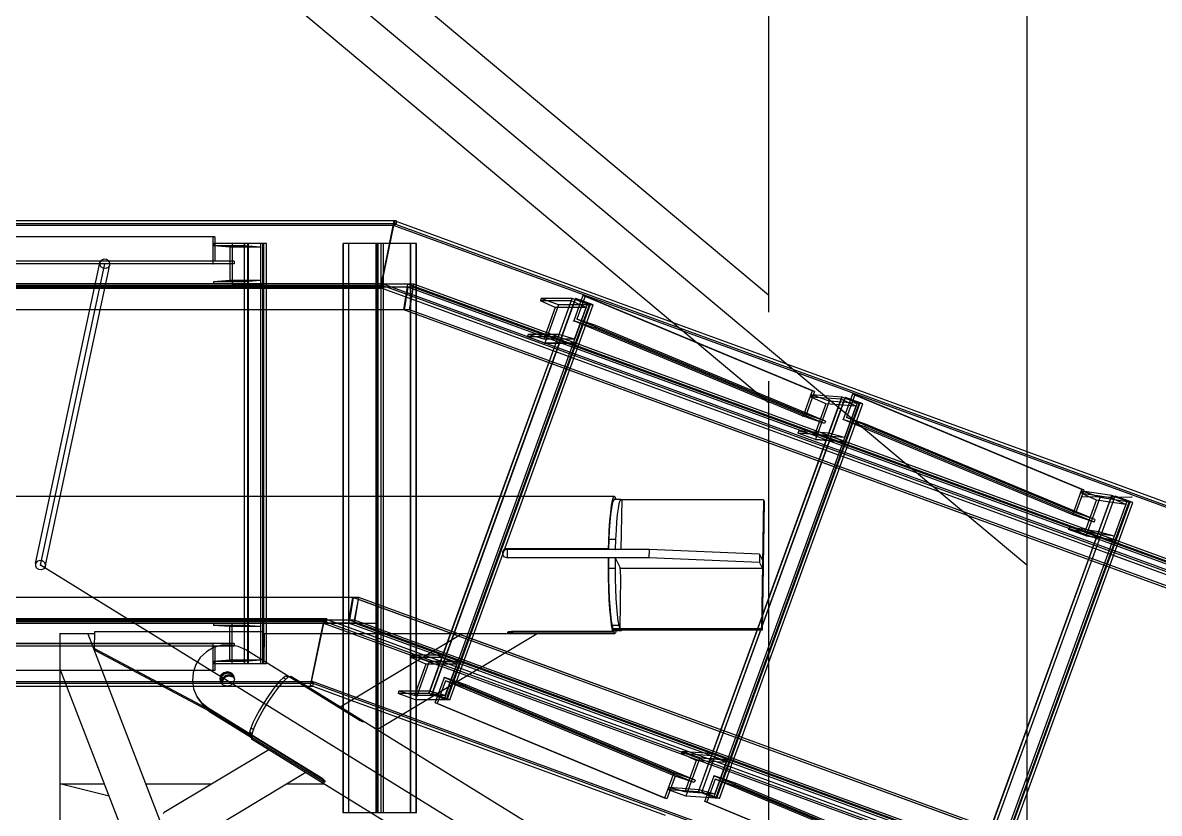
# Model space of a CAD drawing. Header units: millimetres. Extents: x 150209.93 to 150215.05, y 136675.65 to 136679.93.
# Drawn here: x 150211.237 to 150211.3041, y 136679.1103 to 136679.157 of the extents above; entities that cross this region are included whole.
import ezdxf

# ---------------------------------------------------------------- set-up
doc = ezdxf.new("R2010")
doc.units = ezdxf.units.MM
doc.header["$LTSCALE"] = 0.25
for name, pattern in [('CENTER', [50.8, 31.75, -6.35, 6.35, -6.35]), ('XKITLINE00', [0]), ('XKITLINE02', [4, 2, -2]), ('XKITLINE03', [6, 3, -1, 1, -1])]:
    doc.linetypes.add(name, pattern=pattern)

# ---------------------------------------------------------------- blocks, each defined once
blk = doc.blocks.new('çatıı')
at = {"color": 8, "linetype": 'CENTER'}
for p, q in [((11840, 17470.27), (10096.38, 18930.27)), ((12015, 18200.27), (11840, 17380.27)), ((11840, 17654.86), (11840, 16010.75)), ((11856.09, 17490.51), (11870.92, 17490.38)), ((11840, 17290.27), (11549.01, 17470.27))]:
    blk.add_line(p, q, dxfattribs=at)
at = {"color": 8, "linetype": 'XKITLINE00'}
for p, q in [((11763.8, 17549.97), (10139.31, 18910.22)), ((11763.8, 17518.19), (10108.48, 18904.26)), ((11763.8, 17654.86), (11763.8, 17544.98)), ((11763.8, 17524.52), (11763.8, 17238.51)), ((11718.3, 17490.57), (10454.11, 17490.57)), ((11717.38, 17487.86), (11717.12, 17485.83)), ((11717.67, 17489.35), (11717.38, 17487.86)), ((11717.66, 17488.37), (11717.41, 17487.02)), ((11717.93, 17489.25), (11717.66, 17488.37)), ((11717.98, 17490.27), (11717.67, 17489.35)), ((11718.21, 17489.65), (11717.93, 17489.25)), ((11718.3, 17490.57), (11717.98, 17490.27)), ((11720.21, 17489.65), (11718.21, 17489.65)), ((11718.5, 17490.38), (11718.3, 17490.57)), ((11718.5, 17490.38), (11718.49, 17489.65)), ((11718.74, 17489.91), (11718.49, 17489.91)), ((11718.74, 17489.91), (11718.74, 17489.65)), ((11718.74, 17489.91), (11718.83, 17489.65)), ((11719.66, 17488.37), (11719.4, 17487.02)), ((11719.93, 17489.25), (11719.66, 17488.37)), ((11720.21, 17489.65), (11719.93, 17489.25)), ((11720.49, 17489.55), (11720.21, 17489.65)), ((11720.49, 17489.55), (11720.25, 17474.88)), ((11762.31, 17489.5), (11720.49, 17489.5)), ((11762.31, 17489.5), (11761.7, 17451.49)), ((11762.54, 17489.06), (11761.92, 17451.05)), ((11762.31, 17489.5), (11762.54, 17489.06)), ((11717.12, 17485.83), (11716.89, 17483.32)), ((11717.18, 17485.24), (11716.98, 17483.08)), ((11717.41, 17487.02), (11717.18, 17485.24)), ((11719.17, 17485.24), (11718.97, 17483.08)), ((11719.4, 17487.02), (11719.17, 17485.24)), ((11716.89, 17483.32), (11716.7, 17480.42)), ((11716.98, 17483.08), (11716.81, 17480.59)), ((11718.97, 17483.08), (11718.8, 17480.59)), ((11716.7, 17480.42), (11716.57, 17477.22)), ((11716.68, 17477.83), (11716.59, 17474.89)), ((11716.81, 17480.59), (11716.68, 17477.83)), ((11718.67, 17477.83), (11716.68, 17477.83)), ((11718.67, 17477.83), (11718.58, 17474.89)), ((11718.8, 17480.59), (11718.67, 17477.83)), ((11685.32, 17474.16), (11685.26, 17473.8)), ((11685.46, 17474.47), (11685.32, 17474.16)), ((11685.42, 17473.95), (11685.37, 17473.59)), ((11685.57, 17474.27), (11685.42, 17473.95)), ((11685.68, 17474.75), (11685.46, 17474.47)), ((11685.79, 17474.54), (11685.57, 17474.27)), ((11685.96, 17474.95), (11685.68, 17474.75)), ((11686.07, 17474.75), (11685.79, 17474.54)), ((11686.29, 17475.08), (11685.96, 17474.95)), ((11686.4, 17474.88), (11686.07, 17474.75)), ((11686.64, 17475.13), (11686.29, 17475.08)), ((11686.29, 17475.08), (11686.4, 17474.88)), ((11686.75, 17474.92), (11686.4, 17474.88)), ((11686.64, 17475.13), (11686.75, 17474.92)), ((11716.52, 17475.13), (11686.64, 17475.13)), ((11686.72, 17474.88), (11686.68, 17472.47)), ((11718.58, 17474.88), (11686.72, 17474.88)), ((11716.59, 17474.92), (11686.75, 17474.92)), ((11688.38, 17474.92), (11688.38, 17474.88)), ((11716.57, 17477.22), (11716.52, 17475.13)), ((11716.52, 17475.13), (11716.59, 17474.98)), ((11716.59, 17474.89), (11716.59, 17474.88)), ((11718.58, 17474.89), (11716.59, 17474.89)), ((11718.58, 17474.89), (11718.59, 17474.88)), ((11728.55, 17474.88), (11718.59, 17474.88)), ((11728.55, 17474.88), (11728.51, 17472.42)), ((11761.13, 17473.47), (11728.55, 17474.88)), ((11685.26, 17473.8), (11685.31, 17473.47)), ((11685.31, 17473.47), (11685.44, 17473.15)), ((11685.37, 17473.59), (11685.41, 17473.27)), ((11685.41, 17473.27), (11685.49, 17473.08)), ((11685.44, 17473.15), (11685.65, 17472.87)), ((11685.93, 17472.65), (11685.65, 17472.87)), ((11686.25, 17472.52), (11685.93, 17472.65)), ((11686.6, 17472.47), (11686.25, 17472.52)), ((11716.47, 17472.47), (11686.6, 17472.47)), ((11716.47, 17472.47), (11716.46, 17470.27)), ((11716.47, 17472.47), (11716.55, 17472.32)), ((11716.55, 17472.42), (11716.5, 17472.42)), ((11716.55, 17472.43), (11716.54, 17469.32)), ((11718.54, 17472.43), (11716.55, 17472.43)), ((11718.54, 17472.43), (11718.53, 17469.32)), ((11718.54, 17472.43), (11719.94, 17469.7)), ((11728.51, 17472.42), (11718.55, 17472.42)), ((11761.09, 17471.01), (11728.51, 17472.42)), ((11761.13, 17473.47), (11761.09, 17471.01)), ((11761.09, 17471.01), (11761.99, 17469.26)), ((11761.13, 17473.47), (11762.03, 17471.72)), ((11762.03, 17471.72), (11761.99, 17469.26)), ((11716.46, 17470.27), (11716.49, 17466.75)), ((11718.53, 17469.32), (11716.54, 17469.32)), ((11716.54, 17469.32), (11716.58, 17466.24)), ((11718.53, 17469.32), (11718.57, 17466.24)), ((11719.94, 17469.7), (11720.12, 17466.8)), ((11761.99, 17469.26), (11719.96, 17469.26)), ((11716.49, 17466.75), (11716.57, 17463.33)), ((11716.58, 17466.24), (11716.66, 17463.27)), ((11718.57, 17466.24), (11718.65, 17463.27)), ((11720.12, 17466.8), (11719.87, 17451.43)), ((11716.57, 17463.33), (11716.7, 17460.12)), ((11716.66, 17463.27), (11716.78, 17460.47)), ((11718.65, 17463.27), (11718.77, 17460.47)), ((11716.7, 17460.12), (11716.89, 17457.23)), ((11716.78, 17460.47), (11716.94, 17457.93)), ((11716.89, 17457.23), (11717.12, 17454.72)), ((11716.94, 17457.93), (11717.14, 17455.7)), ((11718.77, 17460.47), (11718.93, 17457.93)), ((11718.93, 17457.93), (11719.13, 17455.7)), ((11717.12, 17454.72), (11717.38, 17452.69)), ((11717.14, 17455.7), (11717.36, 17453.84)), ((11717.36, 17453.84), (11717.61, 17452.41)), ((11719.13, 17455.7), (11719.36, 17453.84)), ((11719.36, 17453.84), (11719.61, 17452.41)), ((11564.93, 17450.55), (11564.85, 17445.63)), ((11614.72, 17450.55), (11564.93, 17450.55)), ((11614.72, 17450.55), (11614.59, 17442.17)), ((11614.72, 17450.55), (11614.99, 17450.02)), ((11686.88, 17450.46), (11686.77, 17450.38)), ((11687.07, 17450.54), (11686.88, 17450.46)), ((11687.33, 17450.59), (11687.07, 17450.54)), ((11687.64, 17450.63), (11687.33, 17450.59)), ((11687.98, 17450.64), (11687.64, 17450.63)), ((11687.88, 17450.64), (11687.87, 17450.17)), ((11717.86, 17450.64), (11687.98, 17450.64)), ((11688.23, 17450.64), (11688.22, 17450.17)), ((11717.38, 17452.69), (11717.67, 17451.2)), ((11719.61, 17452.41), (11717.61, 17452.41)), ((11717.61, 17452.41), (11717.88, 17451.43)), ((11717.67, 17451.2), (11717.86, 17450.64)), ((11717.87, 17451.46), (11717.86, 17450.64)), ((11761.92, 17451.05), (11717.87, 17451.05)), ((11719.87, 17451.43), (11717.88, 17451.43)), ((11718.11, 17451.05), (11718.1, 17451)), ((11720.1, 17451), (11718.1, 17451)), ((11718.4, 17450.91), (11718.1, 17451)), ((11718.11, 17450.99), (11718.1, 17450.17)), ((11720.39, 17450.91), (11718.4, 17450.91)), ((11718.83, 17450.91), (11718.62, 17450.28)), ((11719.61, 17452.41), (11719.87, 17451.43)), ((11761.7, 17451.49), (11719.87, 17451.49)), ((11720.1, 17451.05), (11720.1, 17451)), ((11720.39, 17450.91), (11720.1, 17451)), ((11720.49, 17451.05), (11720.39, 17450.91)), ((11761.7, 17451.49), (11761.92, 17451.05)), ((11554.71, 17450.24), (11554.71, 17310.57)), ((11564.92, 17449.97), (11554.71, 17449.97)), ((11562.95, 17449.97), (11584.11, 17395.13)), ((11614.99, 17450.02), (11614.86, 17442)), ((11718.3, 17449.97), (11614.99, 17449.97)), ((11673.4, 17449.97), (11637.43, 17428.38)), ((11695.55, 17449.97), (11648.34, 17421.64)), ((11686.77, 17450.38), (11686.76, 17450.28)), ((11686.83, 17450.25), (11686.76, 17450.28)), ((11687, 17450.23), (11686.83, 17450.25)), ((11687.24, 17450.2), (11687, 17450.23)), ((11687.54, 17450.18), (11687.24, 17450.2)), ((11687.87, 17450.17), (11687.54, 17450.18)), ((11688.22, 17450.17), (11687.87, 17450.17)), ((11718.1, 17450.17), (11688.22, 17450.17)), ((11718.3, 17449.97), (11718.1, 17450.17)), ((11718.62, 17450.28), (11718.3, 17449.97)), ((11564.85, 17445.63), (11565.12, 17445.1)), ((11599.27, 17427.34), (11564.85, 17445.63)), ((11599.54, 17426.82), (11565.12, 17445.1)), ((11597.95, 17444.69), (11596.16, 17442.98)), ((11600.1, 17445.93), (11597.95, 17444.69)), ((11602.48, 17446.63), (11600.1, 17445.93)), ((11604.95, 17446.75), (11602.48, 17446.63)), ((11607.37, 17446.29), (11604.95, 17446.75)), ((11609.6, 17445.26), (11607.37, 17446.29)), ((11622.42, 17437.33), (11609.6, 17445.26)), ((11594.82, 17440.9), (11594.02, 17438.58)), ((11596.16, 17442.98), (11594.82, 17440.9)), ((11554.71, 17439.69), (11573.32, 17391.48)), ((11594.02, 17438.58), (11593.81, 17436.14)), ((11602.26, 17437.75), (11601.92, 17436.7)), ((11602.39, 17437.49), (11602.05, 17436.44)), ((11602.4, 17437.35), (11602.1, 17436.29)), ((11603.08, 17438.5), (11602.26, 17437.75)), ((11603.21, 17438.24), (11602.39, 17437.49)), ((11603.2, 17438.12), (11602.4, 17437.35)), ((11603.46, 17437.6), (11602.67, 17436.82)), ((11603.57, 17437.54), (11602.75, 17436.79)), ((11603.7, 17437.28), (11602.88, 17436.53)), ((11604.16, 17438.75), (11603.08, 17438.5)), ((11604.27, 17438.41), (11603.2, 17438.12)), ((11604.29, 17438.49), (11603.21, 17438.24)), ((11604.54, 17437.88), (11603.46, 17437.6)), ((11604.65, 17437.79), (11603.57, 17437.54)), ((11604.78, 17437.53), (11603.7, 17437.28)), ((11605.22, 17438.44), (11604.16, 17438.75)), ((11605.34, 17438.12), (11604.27, 17438.41)), ((11605.35, 17438.18), (11604.29, 17438.49)), ((11605.61, 17437.6), (11604.54, 17437.88)), ((11605.71, 17437.48), (11604.65, 17437.79)), ((11605.84, 17437.22), (11604.78, 17437.53)), ((11605.22, 17438.44), (11605.96, 17437.64)), ((11605.34, 17438.12), (11606, 17437.45)), ((11605.35, 17438.18), (11606, 17437.48)), ((11605.61, 17437.6), (11606.08, 17437.13)), ((11605.71, 17437.48), (11606.09, 17437.07)), ((11605.84, 17437.22), (11606.12, 17436.91)), ((11605.96, 17437.64), (11606.2, 17436.57)), ((11620.63, 17437.04), (11619.67, 17436.12)), ((11621.37, 17437.54), (11620.63, 17437.04)), ((11621.36, 17436.59), (11620.63, 17437.04)), ((11622.08, 17437.18), (11621.19, 17436.45)), ((11622.02, 17437.14), (11621.37, 17437.54)), ((11622.4, 17437.32), (11622.08, 17437.18)), ((11643.35, 17424.35), (11622.4, 17437.32)), ((11622.42, 17437.33), (11622.41, 17437.31)), ((11622.42, 17437.33), (11622.44, 17437.29)), ((11622.8, 17437.41), (11622.64, 17437.17)), ((11643.76, 17424.45), (11622.8, 17437.41)), ((11623.09, 17437.26), (11622.8, 17437.41)), ((11742.92, 17363.13), (11623.09, 17437.26)), ((11593.81, 17436.14), (11594.19, 17433.73)), ((11594.19, 17433.73), (11595.14, 17431.49)), ((11601.92, 17436.7), (11602.16, 17435.64)), ((11602.05, 17436.44), (11602.26, 17435.53)), ((11602.1, 17436.29), (11602.3, 17435.48)), ((11602.16, 17435.64), (11602.9, 17434.84)), ((11602.67, 17436.82), (11602.36, 17435.77)), ((11602.36, 17435.77), (11602.49, 17435.28)), ((11602.75, 17436.79), (11602.41, 17435.74)), ((11602.41, 17435.74), (11602.52, 17435.25)), ((11602.88, 17436.53), (11602.55, 17435.48)), ((11602.55, 17435.48), (11602.62, 17435.14)), ((11603.96, 17434.52), (11602.9, 17434.84)), ((11605.04, 17434.77), (11603.96, 17434.52)), ((11605.86, 17435.52), (11605.04, 17434.77)), ((11606.2, 17436.57), (11605.86, 17435.52)), ((11618.55, 17434.84), (11617.32, 17433.24)), ((11618.87, 17433.79), (11617.55, 17432)), ((11619.67, 17436.12), (11618.55, 17434.84)), ((11620.1, 17435.3), (11618.87, 17433.79)), ((11621.19, 17436.45), (11620.1, 17435.3)), ((11595.14, 17431.49), (11595.27, 17431.23)), ((11595.14, 17431.49), (11596.61, 17429.55)), ((11595.27, 17431.23), (11596.75, 17429.28)), ((11616.05, 17431.42), (11614.79, 17429.46)), ((11617.32, 17433.24), (11616.05, 17431.42)), ((11617.55, 17432), (11616.22, 17430.01)), ((11596.61, 17429.55), (11596.75, 17429.28)), ((11598.52, 17428.02), (11596.61, 17429.55)), ((11598.65, 17427.76), (11596.75, 17429.28)), ((11599.14, 17426.79), (11598.3, 17427.48)), ((11598.52, 17428.02), (11598.65, 17427.76)), ((11611.34, 17420.08), (11598.52, 17428.02)), ((11632.43, 17406.86), (11598.65, 17427.76)), ((11599.01, 17427.06), (11598.87, 17427.17)), ((11599.01, 17427.06), (11599.14, 17426.79)), ((11610.66, 17419.85), (11599.01, 17427.06)), ((11599.27, 17427.34), (11599.54, 17426.82)), ((11599.42, 17427.28), (11599.27, 17427.34)), ((11613.61, 17427.46), (11612.56, 17425.52)), ((11614.79, 17429.46), (11613.61, 17427.46)), ((11614.93, 17427.92), (11613.76, 17425.84)), ((11616.22, 17430.01), (11614.93, 17427.92)), ((11611.27, 17419.3), (11599.14, 17426.79)), ((11601.27, 17426.14), (11599.54, 17426.82)), ((11611.7, 17423.73), (11611.07, 17422.18)), ((11612.56, 17425.52), (11611.7, 17423.73)), ((11612.76, 17423.88), (11611.98, 17422.12)), ((11613.76, 17425.84), (11612.76, 17423.88)), ((11643.59, 17424.22), (11643.35, 17424.35)), ((11643.82, 17424.12), (11643.59, 17424.22)), ((11643.75, 17424.44), (11643.61, 17424.21)), ((11643.97, 17424.32), (11643.76, 17424.45)), ((11644.03, 17424.04), (11643.82, 17424.12)), ((11643.97, 17424.31), (11643.84, 17424.11)), ((11644.15, 17424.2), (11643.97, 17424.32)), ((11644.2, 17424.01), (11644.03, 17424.04)), ((11644.28, 17424.12), (11644.15, 17424.2)), ((11644.3, 17424.01), (11644.2, 17424.01)), ((11644.33, 17424.09), (11644.28, 17424.12)), ((11644.34, 17424.07), (11644.3, 17424.01)), ((11610.65, 17420.32), (11610.61, 17420.26)), ((11610.61, 17420.26), (11610.62, 17419.98)), ((11611.44, 17419.74), (11610.61, 17420.26)), ((11611.07, 17422.18), (11610.7, 17420.94)), ((11611.43, 17420.49), (11610.7, 17420.94)), ((11611.83, 17421.71), (11611.07, 17422.18)), ((11611.47, 17420.67), (11611.35, 17420.13)), ((11611.98, 17422.12), (11611.47, 17420.67)), ((11610.62, 17419.98), (11610.68, 17419.78)), ((11611.32, 17419.55), (11610.62, 17419.98)), ((11610.68, 17419.78), (11610.79, 17419.65)), ((11611.26, 17419.36), (11610.79, 17419.65)), ((11611.49, 17419.8), (11611.25, 17419.44)), ((11611.25, 17419.44), (11611.31, 17418.93)), ((11632.21, 17406.48), (11611.25, 17419.44)), ((11731.14, 17344.8), (11611.31, 17418.93)), ((11611.37, 17420.12), (11611.34, 17420.08)), ((11611.34, 17420.08), (11611.41, 17419.96)), ((11632.31, 17407.16), (11611.35, 17420.13)), ((11611.44, 17420.07), (11611.41, 17419.96)), ((11632.36, 17407), (11611.41, 17419.96)), ((11611.49, 17419.8), (11611.44, 17419.74)), ((11616.41, 17415.77), (11585.55, 17397.24)), ((11627.32, 17409.02), (11593.77, 17388.88)), ((11632.48, 17406.9), (11632.21, 17406.48)), ((11632.52, 17407.01), (11632.31, 17407.16)), ((11632.4, 17407.1), (11632.36, 17407)), ((11632.36, 17407), (11632.43, 17406.86)), ((11632.53, 17407.01), (11632.43, 17406.86)), ((11632.48, 17406.9), (11632.46, 17406.9)), ((11632.7, 17406.77), (11632.48, 17406.9)), ((11632.71, 17406.83), (11632.52, 17407.01)), ((11569.24, 17402.04), (11554.71, 17405.76)), ((11567.84, 17405.67), (11555.03, 17405.67)), ((11599.6, 17405.67), (11580.05, 17405.67)), ((11632.73, 17405.67), (11621.75, 17405.67)), ((11632.43, 17406.35), (11632.21, 17406.48)), ((11632.7, 17406.77), (11632.43, 17406.35)), ((11632.62, 17406.26), (11632.43, 17406.35)), ((11632.77, 17406.21), (11632.62, 17406.26)), ((11632.79, 17406.73), (11632.7, 17406.77)), ((11632.71, 17406.83), (11632.85, 17406.64)), ((11632.85, 17406.22), (11632.77, 17406.21)), ((11632.85, 17406.64), (11632.93, 17406.47)), ((11632.88, 17406.23), (11632.85, 17406.22)), ((11632.94, 17406.33), (11632.88, 17406.23)), ((11632.93, 17406.47), (11632.94, 17406.33)), ((11585.55, 17397.24), (11585.2, 17396.93))]:
    blk.add_line(p, q, dxfattribs=at)
at = {"color": 7, "linetype": 'XKITLINE00'}
for p, q in [((11653.38, 17571.87), (10481.36, 17571.87)), ((11653.41, 17571.88), (11649.3, 17552.09)), ((11651.26, 17561.52), (11653.38, 17571.87)), ((11653.41, 17571.87), (11653.38, 17571.87)), ((11735.47, 17541.91), (11653.41, 17571.88)), ((11654.04, 17571.87), (11653.43, 17571.87)), ((11653.99, 17571.67), (11654.04, 17571.87)), ((11551.82, 17490.57), (11566.24, 17558.15)), ((11554.86, 17490.57), (11569.04, 17557.01)), ((11564.9, 17551.87), (11276.97, 17551.87)), ((11649.89, 17551.87), (11567.94, 17551.87)), ((11649.28, 17551.87), (11649.32, 17552.08)), ((11763.8, 17510.27), (11649.3, 17552.09)), ((11656.16, 17545.64), (11656.76, 17549.36)), ((11563.58, 17545.67), (11275.65, 17545.67)), ((11656.17, 17545.67), (11566.62, 17545.67)), ((11609.16, 17490.57), (11609.16, 17545.67)), ((11614.64, 17490.57), (11614.64, 17545.67)), ((11615.73, 17490.57), (11615.73, 17545.67)), ((11638.29, 17490.57), (11638.29, 17545.67)), ((11763.8, 17506.33), (11656.16, 17545.64)), ((11658.21, 17490.57), (11658.21, 17544.89)), ((11658.3, 17490.57), (11658.3, 17544.86)), ((11659.85, 17490.57), (11659.85, 17544.29)), ((11659.94, 17490.57), (11659.94, 17544.26)), ((11684.66, 17490.57), (11698.95, 17530.01)), ((11690.49, 17490.57), (11704.1, 17528.13)), ((11691.58, 17490.57), (11705.06, 17527.78)), ((11761.99, 17455.39), (11763.8, 17460.35)), ((11749.75, 17421.66), (11760.42, 17451.05)), ((11628.63, 17434.71), (11631.86, 17449.97)), ((11631.28, 17447.23), (11631.85, 17449.97)), ((11662.7, 17443.55), (11645.12, 17449.97)), ((11664.02, 17444.34), (11648.61, 17449.97)), ((11672.28, 17449.3), (11670.45, 17449.97)), ((11672.31, 17449.32), (11670.52, 17449.97)), ((11672.94, 17449.7), (11672.19, 17449.97)), ((11672.97, 17449.72), (11672.26, 17449.97)), ((11658.21, 17445.19), (11658.21, 17446.47)), ((11658.3, 17445.16), (11658.3, 17446.43)), ((11659.85, 17444.59), (11659.85, 17445.87)), ((11659.94, 17444.56), (11659.94, 17445.83)), ((11763.8, 17415.86), (11686.05, 17444.27)), ((11763.8, 17415.89), (11686.08, 17444.29)), ((11763.8, 17416.5), (11686.71, 17444.67)), ((11763.8, 17416.53), (11686.74, 17444.68)), ((11754.89, 17419.78), (11763.8, 17444.3)), ((11662.93, 17443.69), (11662.33, 17443.69)), ((11755.86, 17419.43), (11763.8, 17441.29)), ((11763.8, 17406.6), (11676.47, 17438.52)), ((11744.9, 17414.78), (11677.79, 17439.31)), ((11556.72, 17434.47), (11554.71, 17434.47)), ((11585.12, 17434.47), (11568.93, 17434.47)), ((11629.27, 17434.47), (11627.59, 17434.47)), ((11628.62, 17434.47), (11628.66, 17434.7)), ((11640.65, 17430.32), (11628.63, 17434.71)), ((11638.29, 17428.9), (11638.29, 17431.18)), ((11733.38, 17396.42), (11654.42, 17425.28)), ((11658.21, 17415.53), (11658.21, 17423.9)), ((11658.3, 17415.48), (11658.3, 17423.87)), ((11659.85, 17414.52), (11659.85, 17423.3)), ((11659.94, 17414.47), (11659.94, 17423.27)), ((11745.41, 17414.75), (11740.52, 17415.11)), ((11750.56, 17412.87), (11745.67, 17413.23)), ((11763.8, 17407.88), (11750.51, 17412.73)), ((11751.71, 17411.02), (11752.12, 17412.15)), ((11751.71, 17411.02), (11752.12, 17412.15)), ((11752.67, 17410.67), (11753.08, 17411.79)), ((11638.29, 17397.18), (11638.29, 17402.24)), ((11646.46, 17397.18), (11638.29, 17397.18))]:
    blk.add_line(p, q, dxfattribs=at)
at = {"color": 116, "linetype": 'XKITLINE02', "true_color": 0x136734}
for p, q in [((11653.43, 17571.87), (11653.38, 17571.87)), ((11653.43, 17571.87), (11653.41, 17571.87)), ((11654.02, 17571.66), (11653.84, 17570.82)), ((11653.86, 17571.02), (11653.99, 17571.67)), ((11653.17, 17570.49), (10481.46, 17570.49)), ((11653.86, 17571.02), (10482.26, 17571.02)), ((11653.17, 17570.49), (11649.64, 17553.26)), ((11653.2, 17570.49), (11649.65, 17553.43)), ((11653.86, 17571.02), (11653.17, 17570.49)), ((11653.84, 17570.82), (11653.2, 17570.49)), ((11907.41, 17477.64), (11653.2, 17570.49)), ((11907.74, 17478.08), (11653.84, 17570.82)), ((11600.49, 17567.16), (11512.32, 17567.16)), ((11599.86, 17567.16), (11599.86, 17559.16)), ((11614.64, 17565.17), (11600.07, 17565.17)), ((11600.07, 17565.17), (11600.07, 17564.49)), ((11604.85, 17564.11), (11600.07, 17564.49)), ((11609.16, 17564.49), (11600.07, 17564.49)), ((11600.49, 17567.16), (11600.49, 17559.96)), ((11605.55, 17565.17), (11605.55, 17553.17)), ((11609.16, 17545.67), (11609.16, 17565.17)), ((11615.73, 17565.17), (11609.16, 17565.17)), ((11609.16, 17565.17), (11609.16, 17564.49)), ((11613.94, 17564.11), (11609.16, 17564.49)), ((11609.23, 17441.17), (11609.23, 17565.17)), ((11610.19, 17441.17), (11610.19, 17565.17)), ((11610.26, 17565.17), (11610.26, 17441.17)), ((11614.04, 17441.17), (11614.04, 17565.17)), ((11614.64, 17545.67), (11614.64, 17565.17)), ((11614.64, 17565.17), (11614.64, 17553.17)), ((11614.94, 17441.17), (11614.94, 17565.17)), ((11615.73, 17545.67), (11615.73, 17565.17)), ((11659.94, 17565.17), (11638.29, 17565.17)), ((11638.29, 17545.67), (11638.29, 17565.17)), ((11638.38, 17397.18), (11638.38, 17565.17)), ((11639.93, 17397.18), (11639.93, 17565.17)), ((11640.02, 17397.18), (11640.02, 17565.17)), ((11648.02, 17397.18), (11648.02, 17565.17)), ((11648.66, 17397.18), (11648.66, 17565.17)), ((11649.56, 17397.18), (11649.56, 17565.17)), ((11650.21, 17397.18), (11650.21, 17565.17)), ((11658.21, 17544.89), (11658.21, 17565.17)), ((11658.3, 17544.86), (11658.3, 17565.17)), ((11659.85, 17544.29), (11659.85, 17565.17)), ((11659.94, 17544.26), (11659.94, 17565.17)), ((11604.85, 17564.11), (11604.85, 17554.24)), ((11613.94, 17564.11), (11604.85, 17564.11)), ((11613.94, 17564.11), (11613.94, 17554.24)), ((11649.32, 17552.08), (11651.26, 17561.52)), ((11606.14, 17559.16), (11512.32, 17559.16)), ((11566.76, 17559.16), (11512.32, 17559.16)), ((11606.14, 17559.96), (11512.95, 17559.96)), ((11566.24, 17558.15), (11566.56, 17559.66)), ((11566.56, 17559.66), (11566.52, 17558.95)), ((11566.52, 17558.95), (11566.86, 17558.3)), ((11566.99, 17560.24), (11566.56, 17559.66)), ((11567.51, 17557.88), (11566.86, 17558.3)), ((11567.68, 17560.54), (11566.99, 17560.24)), ((11568.28, 17557.81), (11567.51, 17557.88)), ((11568.45, 17560.47), (11567.68, 17560.54)), ((11568.97, 17558.11), (11568.28, 17557.81)), ((11569.1, 17560.05), (11568.45, 17560.47)), ((11569.4, 17558.69), (11568.97, 17558.11)), ((11569.04, 17557.01), (11569.4, 17558.69)), ((11569.1, 17560.05), (11569.45, 17559.4)), ((11569.45, 17559.4), (11569.4, 17558.69)), ((11606.14, 17559.96), (11606.14, 17559.16)), ((11567.94, 17551.87), (10481.36, 17551.87)), ((11649.64, 17553.26), (10481.46, 17553.26)), ((11650.11, 17552.72), (10482.26, 17552.72)), ((11659.14, 17553.17), (10492, 17553.17)), ((11657.38, 17553.17), (10492, 17553.17)), ((11658.89, 17552.32), (10492.13, 17552.32)), ((11657.24, 17552.32), (10492.13, 17552.32)), ((11567.94, 17551.87), (11564.9, 17551.87)), ((11604.85, 17554.24), (11600.07, 17553.85)), ((11600.07, 17553.85), (11600.07, 17553.17)), ((11609.16, 17553.85), (11600.07, 17553.85)), ((11614.64, 17553.17), (11600.07, 17553.17)), ((11613.94, 17554.24), (11604.85, 17554.24)), ((11613.94, 17554.24), (11609.16, 17553.85)), ((11609.16, 17553.85), (11609.16, 17553.17)), ((11649.64, 17553.26), (11650.11, 17552.72)), ((11904.49, 17460.36), (11649.65, 17553.43)), ((11649.65, 17553.43), (11650.08, 17552.71)), ((11649.93, 17551.87), (11649.89, 17551.87)), ((11649.93, 17551.87), (11649.89, 17551.87)), ((11650.08, 17552.71), (11649.91, 17551.87)), ((11650.11, 17552.72), (11649.93, 17551.87)), ((11904.64, 17459.73), (11650.08, 17552.71)), ((11656.2, 17545.67), (11657.41, 17553.17)), ((11657.36, 17552.32), (11656.24, 17545.64)), ((11657.39, 17552.32), (11656.27, 17545.67)), ((11656.76, 17549.36), (11657.38, 17553.17)), ((11658.86, 17552.35), (11657.36, 17552.32)), ((11912.26, 17459.24), (11657.36, 17552.32)), ((11659.12, 17553.2), (11657.38, 17553.17)), ((11912.38, 17460.06), (11657.38, 17553.17)), ((11658.86, 17552.35), (11657.83, 17545.67)), ((11658.89, 17552.32), (11657.86, 17545.67)), ((11657.9, 17545.67), (11659.12, 17553.2)), ((11657.93, 17545.67), (11659.14, 17553.17)), ((11913.25, 17459.45), (11658.86, 17552.35)), ((11913.53, 17460.3), (11659.12, 17553.2)), ((11663.64, 17432.41), (11705.87, 17548.93)), ((11664.6, 17432.41), (11706.84, 17548.93)), ((11664.67, 17432.41), (11706.9, 17548.93)), ((11696.72, 17548.93), (11696.48, 17548.29)), ((11700.84, 17546.29), (11696.48, 17548.29)), ((11705.58, 17548.29), (11696.48, 17548.29)), ((11701.86, 17547.05), (11696.72, 17548.93)), ((11705.81, 17548.93), (11696.72, 17548.93)), ((11698.95, 17530.01), (11705.81, 17548.93)), ((11705.81, 17548.93), (11705.58, 17548.29)), ((11709.94, 17546.29), (11705.58, 17548.29)), ((11710.96, 17547.05), (11705.81, 17548.93)), ((11705.87, 17548.93), (11705.81, 17548.93)), ((11710.96, 17547.05), (11705.81, 17548.93)), ((11710.4, 17547.29), (11705.87, 17548.93)), ((11709.03, 17549.85), (11706.3, 17542.34)), ((11711.3, 17547.29), (11706.84, 17548.93)), ((11706.9, 17548.93), (11706.84, 17548.93)), ((11712.05, 17547.05), (11706.9, 17548.93)), ((11709.66, 17549.64), (11707.2, 17542.87)), ((11776.69, 17521.71), (11709.03, 17549.85)), ((11709.66, 17549.64), (11709.03, 17549.85)), ((11777.32, 17521.5), (11709.66, 17549.64)), ((11566.62, 17545.67), (11563.58, 17545.67)), ((11656.24, 17545.64), (11656.16, 17545.64)), ((11656.2, 17545.67), (11656.17, 17545.67)), ((11657.93, 17545.67), (11656.17, 17545.67)), ((11656.27, 17545.67), (11656.2, 17545.67)), ((11910.64, 17452.74), (11656.24, 17545.64)), ((11657.9, 17545.67), (11657.83, 17545.67)), ((11911.7, 17452.96), (11657.83, 17545.67)), ((11657.93, 17545.67), (11657.86, 17545.67)), ((11911.75, 17452.97), (11657.9, 17545.67)), ((11668.16, 17430.77), (11710.4, 17547.29)), ((11669.06, 17430.77), (11711.3, 17547.29)), ((11700.84, 17546.29), (11697.48, 17537.01)), ((11701.86, 17547.05), (11697.78, 17535.78)), ((11709.94, 17546.29), (11700.84, 17546.29)), ((11710.96, 17547.05), (11701.86, 17547.05)), ((11704.1, 17528.13), (11710.96, 17547.05)), ((11705.06, 17527.78), (11712.05, 17547.05)), ((11706.58, 17537.01), (11709.94, 17546.29)), ((11706.87, 17535.78), (11710.96, 17547.05)), ((11711.3, 17547.29), (11710.4, 17547.29)), ((11712.05, 17547.05), (11710.96, 17547.05)), ((11773.97, 17514.2), (11706.3, 17542.34)), ((11712.6, 17540.2), (11706.3, 17542.34)), ((11774.87, 17514.73), (11707.2, 17542.87)), ((11712.87, 17540.95), (11707.2, 17542.87)), ((11712.87, 17540.95), (11712.6, 17540.2)), ((11780.54, 17512.81), (11712.87, 17540.95)), ((11878.14, 17489.8), (11735.47, 17541.91)), ((11692.86, 17538.3), (11692.63, 17537.66)), ((11697.78, 17535.78), (11692.63, 17537.66)), ((11701.72, 17537.66), (11692.63, 17537.66)), ((11697.48, 17537.01), (11692.86, 17538.3)), ((11701.95, 17538.3), (11692.86, 17538.3)), ((11701.95, 17538.3), (11701.72, 17537.66)), ((11706.87, 17535.78), (11701.72, 17537.66)), ((11706.58, 17537.01), (11701.95, 17538.3)), ((11780.26, 17512.06), (11712.6, 17540.2)), ((11706.58, 17537.01), (11697.48, 17537.01)), ((11706.87, 17535.78), (11697.78, 17535.78)), ((11776.69, 17521.71), (11773.97, 17514.2)), ((11777.32, 17521.5), (11774.87, 17514.73)), ((11777.32, 17521.5), (11776.69, 17521.71)), ((11743.15, 17403.33), (11785.46, 17519.85)), ((11744.09, 17403.26), (11786.41, 17519.78)), ((11744.15, 17403.26), (11786.47, 17519.78)), ((11747.68, 17401.69), (11789.99, 17518.21)), ((11748.55, 17401.63), (11790.86, 17518.15)), ((11763.8, 17460.35), (11785.4, 17519.86)), ((11763.8, 17444.3), (11790.55, 17517.98)), ((11763.8, 17441.29), (11791.61, 17517.9)), ((11776.55, 17520.51), (11776.32, 17519.88)), ((11780.68, 17517.87), (11776.32, 17519.88)), ((11785.17, 17519.22), (11776.32, 17519.88)), ((11781.69, 17518.63), (11776.55, 17520.51)), ((11785.4, 17519.86), (11776.55, 17520.51)), ((11780.68, 17517.87), (11777.31, 17508.6)), ((11781.69, 17518.63), (11777.6, 17507.36)), ((11789.53, 17517.22), (11780.68, 17517.87)), ((11790.55, 17517.98), (11781.69, 17518.63)), ((11785.4, 17519.86), (11785.17, 17519.22)), ((11789.53, 17517.22), (11785.17, 17519.22)), ((11790.55, 17517.98), (11785.4, 17519.86)), ((11785.46, 17519.85), (11785.4, 17519.86)), ((11790.55, 17517.98), (11785.4, 17519.86)), ((11789.99, 17518.21), (11785.46, 17519.85)), ((11788.57, 17520.78), (11785.84, 17513.26)), ((11790.86, 17518.15), (11786.41, 17519.78)), ((11786.47, 17519.78), (11786.41, 17519.78)), ((11786.46, 17506.7), (11790.55, 17517.98)), ((11791.61, 17517.9), (11786.47, 17519.78)), ((11789.2, 17520.57), (11786.75, 17513.8)), ((11856.24, 17492.64), (11788.57, 17520.78)), ((11789.2, 17520.57), (11788.57, 17520.78)), ((11856.87, 17492.43), (11789.2, 17520.57)), ((11790.86, 17518.15), (11789.99, 17518.21)), ((11791.61, 17517.9), (11790.55, 17517.98)), ((11780.26, 17512.06), (11773.97, 17514.2)), ((11780.54, 17512.81), (11774.87, 17514.73)), ((11789.53, 17517.22), (11786.16, 17507.94)), ((11780.54, 17512.81), (11780.26, 17512.06)), ((11853.51, 17485.12), (11785.84, 17513.26)), ((11792.14, 17511.13), (11785.84, 17513.26)), ((11854.41, 17485.66), (11786.75, 17513.8)), ((11792.41, 17511.88), (11786.75, 17513.8)), ((11792.41, 17511.88), (11792.14, 17511.13)), ((11859.81, 17482.99), (11792.14, 17511.13)), ((11860.08, 17483.74), (11792.41, 17511.88)), ((11904.22, 17458.98), (11763.8, 17510.27)), ((11772.68, 17509.88), (11772.45, 17509.24)), ((11777.6, 17507.36), (11772.45, 17509.24)), ((11781.31, 17508.58), (11772.45, 17509.24)), ((11777.31, 17508.6), (11772.68, 17509.88)), ((11781.54, 17509.22), (11772.68, 17509.88)), ((11786.16, 17507.94), (11777.31, 17508.6)), ((11781.54, 17509.22), (11781.31, 17508.58)), ((11786.46, 17506.7), (11781.31, 17508.58)), ((11786.16, 17507.94), (11781.54, 17509.22)), ((11910.59, 17452.73), (11763.8, 17506.33)), ((11786.46, 17506.7), (11777.6, 17507.36)), ((11822.64, 17374.27), (11865.03, 17490.78)), ((11822.7, 17374.26), (11865.09, 17490.77)), ((11853.51, 17485.12), (11856.24, 17492.64)), ((11854.41, 17485.66), (11856.87, 17492.43)), ((11856.41, 17492.09), (11856.18, 17491.45)), ((11860.54, 17489.45), (11856.18, 17491.45)), ((11864.79, 17490.14), (11856.18, 17491.45)), ((11856.87, 17492.43), (11856.24, 17492.64)), ((11861.56, 17490.21), (11856.41, 17492.09)), ((11865.03, 17490.78), (11856.41, 17492.09)), ((11865.03, 17490.78), (11864.79, 17490.14)), ((11870.17, 17488.9), (11865.03, 17490.78)), ((11865.09, 17490.77), (11865.03, 17490.78)), ((11870.17, 17488.9), (11865.03, 17490.78)), ((11869.61, 17489.12), (11865.09, 17490.77)), ((11547.58, 17470.76), (11551.82, 17490.57)), ((11550.42, 17469.79), (11554.86, 17490.57)), ((11609.16, 17441.17), (11609.16, 17490.57)), ((11614.64, 17441.17), (11614.64, 17490.57)), ((11615.73, 17441.17), (11615.73, 17490.57)), ((11638.29, 17431.18), (11638.29, 17490.57)), ((11658.21, 17446.47), (11658.21, 17490.57)), ((11658.3, 17446.43), (11658.3, 17490.57)), ((11659.85, 17445.87), (11659.85, 17490.57)), ((11659.94, 17445.83), (11659.94, 17490.57)), ((11663.58, 17432.41), (11684.66, 17490.57)), ((11668.72, 17430.53), (11690.49, 17490.57)), ((11669.81, 17430.53), (11691.58, 17490.57)), ((11823.61, 17374.12), (11866, 17490.63)), ((11823.67, 17374.11), (11866.06, 17490.62)), ((11827.22, 17372.61), (11869.61, 17489.12)), ((11827.79, 17372.39), (11870.17, 17488.9)), ((11828.07, 17372.48), (11870.46, 17488.99)), ((11828.82, 17372.23), (11871.21, 17488.74)), ((11857.16, 17480.17), (11860.54, 17489.45)), ((11857.45, 17478.93), (11861.56, 17490.21)), ((11869.15, 17488.14), (11860.54, 17489.45)), ((11870.17, 17488.9), (11861.56, 17490.21)), ((11869.15, 17488.14), (11864.79, 17490.14)), ((11869.15, 17488.14), (11865.78, 17478.86)), ((11870.46, 17488.99), (11866, 17490.63)), ((11866.06, 17490.62), (11866, 17490.63)), ((11871.21, 17488.74), (11866.06, 17490.62)), ((11866.07, 17477.62), (11870.17, 17488.9)), ((11870.46, 17488.99), (11869.61, 17489.12)), ((11871.21, 17488.74), (11870.17, 17488.9)), ((11907.89, 17478.93), (11878.14, 17489.8)), ((11859.81, 17482.99), (11853.51, 17485.12)), ((11860.08, 17483.74), (11854.41, 17485.66)), ((11852.54, 17481.45), (11852.31, 17480.82)), ((11857.45, 17478.93), (11852.31, 17480.82)), ((11860.92, 17479.5), (11852.31, 17480.82)), ((11857.16, 17480.17), (11852.54, 17481.45)), ((11861.16, 17480.14), (11852.54, 17481.45)), ((11860.08, 17483.74), (11859.81, 17482.99)), ((11865.78, 17478.86), (11857.16, 17480.17)), ((11866.07, 17477.62), (11857.45, 17478.93)), ((11861.16, 17480.14), (11860.92, 17479.5)), ((11866.07, 17477.62), (11860.92, 17479.5)), ((11865.78, 17478.86), (11861.16, 17480.14)), ((11547.58, 17470.76), (11547.54, 17470.05)), ((11548.01, 17471.34), (11547.58, 17470.76)), ((11548.7, 17471.64), (11548.01, 17471.34)), ((11549.47, 17471.57), (11548.7, 17471.64)), ((11550.12, 17471.15), (11549.47, 17471.57)), ((11550.12, 17471.15), (11550.47, 17470.5)), ((11904.5, 17458.88), (11865, 17473.31)), ((11547.54, 17470.05), (11547.88, 17469.4)), ((11548.53, 17468.98), (11547.88, 17469.4)), ((11549.3, 17468.91), (11548.53, 17468.98)), ((11550, 17469.21), (11549.3, 17468.91)), ((11550.42, 17469.79), (11550, 17469.21)), ((11550.47, 17470.5), (11550.42, 17469.79)), ((11642.97, 17460.67), (10492, 17460.67)), ((11639.86, 17453.17), (11641.17, 17460.67)), ((11641.17, 17460.67), (11639.87, 17453.17)), ((11641.25, 17460.67), (11640.14, 17454.02)), ((11641.24, 17460.67), (11640.14, 17454.02)), ((11670.45, 17449.97), (11641.17, 17460.67)), ((11641.24, 17460.67), (11641.17, 17460.67)), ((11670.52, 17449.97), (11641.24, 17460.67)), ((11641.67, 17453.17), (11642.97, 17460.68)), ((11641.67, 17453.17), (11642.97, 17460.67)), ((11641.69, 17454.02), (11642.89, 17460.68)), ((11641.69, 17454.02), (11642.9, 17460.67)), ((11672.19, 17449.97), (11642.89, 17460.68)), ((11642.97, 17460.68), (11642.89, 17460.68)), ((11672.26, 17449.97), (11642.97, 17460.68)), ((11641.69, 17454.02), (10492.13, 17454.02)), ((11633.47, 17454.47), (10703.06, 17454.47)), ((11631.85, 17449.97), (11632.79, 17454.47)), ((11631.86, 17449.97), (11632.81, 17454.47)), ((11645.12, 17449.97), (11632.81, 17454.47)), ((11633.45, 17454.24), (11632.81, 17454.47)), ((11633.45, 17454.24), (11633.27, 17453.4)), ((11633.47, 17454.47), (11633.3, 17453.62)), ((11894.41, 17361.1), (11640.14, 17454.02)), ((11641.69, 17454.02), (11640.14, 17454.02)), ((11895.46, 17361.29), (11641.69, 17454.02)), ((11760.42, 17451.05), (11761.99, 17455.39)), ((11641.67, 17453.17), (10492, 17453.17)), ((11632.58, 17453.09), (10704.55, 17453.09)), ((11633.3, 17453.62), (10704.61, 17453.62)), ((11614.64, 17453.17), (11600.07, 17453.17)), ((11600.07, 17453.17), (11600.07, 17452.49)), ((11604.85, 17452.11), (11600.07, 17452.49)), ((11609.16, 17452.49), (11600.07, 17452.49)), ((11604.85, 17442.24), (11604.85, 17452.11)), ((11613.94, 17452.11), (11604.85, 17452.11)), ((11605.55, 17441.17), (11605.55, 17453.17)), ((11609.16, 17453.17), (11609.16, 17452.49)), ((11613.94, 17452.11), (11609.16, 17452.49)), ((11613.94, 17452.11), (11613.94, 17442.24)), ((11614.64, 17441.17), (11614.64, 17453.17)), ((11628.98, 17435.86), (11632.58, 17453.09)), ((11628.99, 17436.05), (11632.6, 17453.08)), ((11633.3, 17453.62), (11632.58, 17453.09)), ((11633.27, 17453.4), (11632.6, 17453.08)), ((11886.55, 17360.27), (11632.6, 17453.08)), ((11886.91, 17360.7), (11633.27, 17453.4)), ((11648.61, 17449.97), (11639.86, 17453.17)), ((11641.67, 17453.17), (11639.86, 17453.17)), ((11895.35, 17360.47), (11641.67, 17453.17)), ((11606.14, 17447.19), (11512.32, 17447.19)), ((11599.86, 17447.19), (11599.86, 17439.19)), ((11606.14, 17447.19), (11606.14, 17446.39)), ((11628.66, 17434.7), (11631.28, 17447.23)), ((11686.05, 17444.27), (11672.28, 17449.3)), ((11686.08, 17444.29), (11672.31, 17449.32)), ((11686.71, 17444.67), (11672.94, 17449.7)), ((11686.74, 17444.68), (11672.97, 17449.72)), ((11606.14, 17446.39), (11512.95, 17446.39)), ((11600.49, 17446.39), (11600.49, 17439.19)), ((11658.21, 17423.9), (11658.21, 17445.19)), ((11658.3, 17423.87), (11658.3, 17445.16)), ((11659.85, 17423.3), (11659.85, 17444.59)), ((11659.94, 17423.27), (11659.94, 17444.56)), ((11677.79, 17439.31), (11664.02, 17444.34)), ((11604.85, 17442.24), (11600.07, 17441.85)), ((11600.07, 17441.85), (11600.07, 17441.17)), ((11609.16, 17441.85), (11600.07, 17441.85)), ((11614.64, 17441.17), (11600.07, 17441.17)), ((11613.94, 17442.24), (11604.85, 17442.24)), ((11613.94, 17442.24), (11609.16, 17441.85)), ((11609.16, 17441.85), (11609.16, 17441.17)), ((11615.73, 17441.17), (11609.16, 17441.17)), ((11658.57, 17443.69), (11658.34, 17443.05)), ((11662.7, 17441.05), (11658.34, 17443.05)), ((11667.43, 17443.05), (11658.34, 17443.05)), ((11663.71, 17441.81), (11658.57, 17443.69)), ((11662.33, 17443.69), (11658.57, 17443.69)), ((11662.7, 17441.05), (11659.33, 17431.77)), ((11663.71, 17441.81), (11659.63, 17430.53)), ((11676.47, 17438.52), (11662.7, 17443.55)), ((11671.79, 17441.05), (11662.7, 17441.05)), ((11667.66, 17443.69), (11662.93, 17443.69)), ((11672.81, 17441.81), (11663.71, 17441.81)), ((11667.66, 17443.69), (11667.43, 17443.05)), ((11671.79, 17441.05), (11667.43, 17443.05)), ((11672.81, 17441.81), (11667.66, 17443.69)), ((11668.43, 17431.77), (11671.79, 17441.05)), ((11668.72, 17430.53), (11672.81, 17441.81)), ((11600.49, 17439.19), (11512.32, 17439.19)), ((11665.44, 17429.6), (11668.17, 17437.12)), ((11674.46, 17434.99), (11668.17, 17437.12)), ((11735.83, 17408.98), (11668.17, 17437.12)), ((11628.98, 17435.86), (10722.23, 17435.86)), ((11629.48, 17435.32), (10723.38, 17435.32)), ((11627.59, 17434.47), (10723.57, 17434.47)), ((11554.71, 17434.47), (11543.31, 17434.47)), ((11568.93, 17434.47), (11556.72, 17434.47)), ((11627.59, 17434.47), (11585.12, 17434.47)), ((11628.98, 17435.86), (11629.48, 17435.32)), ((11883.6, 17342.99), (11628.99, 17436.05)), ((11628.99, 17436.05), (11629.44, 17435.32)), ((11629.44, 17435.32), (11629.26, 17434.48)), ((11629.3, 17434.47), (11629.27, 17434.47)), ((11629.3, 17434.47), (11629.27, 17434.47)), ((11629.48, 17435.32), (11629.3, 17434.47)), ((11883.77, 17342.36), (11629.44, 17435.32)), ((11668.52, 17436.16), (11666.07, 17429.39)), ((11674.19, 17434.24), (11668.52, 17436.16)), ((11736.19, 17408.02), (11668.52, 17436.16)), ((11674.46, 17434.99), (11674.19, 17434.24)), ((11741.85, 17406.1), (11674.19, 17434.24)), ((11742.13, 17406.85), (11674.46, 17434.99)), ((11654.42, 17425.28), (11640.65, 17430.32)), ((11654.71, 17433.05), (11654.48, 17432.41)), ((11659.63, 17430.53), (11654.48, 17432.41)), ((11663.58, 17432.41), (11654.48, 17432.41)), ((11659.33, 17431.77), (11654.71, 17433.05)), ((11663.81, 17433.05), (11654.71, 17433.05)), ((11668.43, 17431.77), (11659.33, 17431.77)), ((11668.72, 17430.53), (11659.63, 17430.53)), ((11663.81, 17433.05), (11663.58, 17432.41)), ((11668.72, 17430.53), (11663.58, 17432.41)), ((11668.72, 17430.53), (11663.58, 17432.41)), ((11663.64, 17432.41), (11663.58, 17432.41)), ((11668.16, 17430.77), (11663.64, 17432.41)), ((11668.43, 17431.77), (11663.81, 17433.05)), ((11669.06, 17430.77), (11664.6, 17432.41)), ((11664.67, 17432.41), (11664.6, 17432.41)), ((11669.81, 17430.53), (11664.67, 17432.41)), ((11669.06, 17430.77), (11668.16, 17430.77)), ((11669.81, 17430.53), (11668.72, 17430.53)), ((11638.29, 17402.24), (11638.29, 17428.9)), ((11666.07, 17429.39), (11665.44, 17429.6)), ((11733.11, 17401.46), (11665.44, 17429.6)), ((11733.74, 17401.25), (11666.07, 17429.39)), ((11743.09, 17403.34), (11749.75, 17421.66)), ((11752.12, 17412.15), (11754.89, 17419.78)), ((11753.08, 17411.79), (11755.86, 17419.43)), ((11658.21, 17397.18), (11658.21, 17415.53)), ((11658.3, 17397.18), (11658.3, 17415.48)), ((11659.85, 17397.18), (11659.85, 17414.52)), ((11659.94, 17397.18), (11659.94, 17414.47)), ((11738.33, 17415.27), (11738.1, 17414.63)), ((11742.46, 17412.63), (11738.1, 17414.63)), ((11746.95, 17413.98), (11738.1, 17414.63)), ((11743.48, 17413.39), (11738.33, 17415.27)), ((11740.52, 17415.11), (11738.33, 17415.27)), ((11750.51, 17412.73), (11744.9, 17414.78)), ((11747.19, 17414.62), (11745.41, 17414.75)), ((11747.19, 17414.62), (11746.95, 17413.98)), ((11751.32, 17411.97), (11746.95, 17413.98)), ((11752.33, 17412.73), (11747.19, 17414.62)), ((11897.08, 17367.82), (11763.8, 17416.53)), ((11897.03, 17367.81), (11763.8, 17416.5)), ((11895.92, 17367.61), (11763.8, 17415.89)), ((11895.86, 17367.6), (11763.8, 17415.86)), ((11742.46, 17412.63), (11739.09, 17403.35)), ((11743.48, 17413.39), (11739.38, 17402.11)), ((11751.32, 17411.97), (11742.46, 17412.63)), ((11745.67, 17413.23), (11743.48, 17413.39)), ((11747.95, 17402.7), (11751.32, 17411.97)), ((11748.24, 17401.46), (11751.71, 17411.02)), ((11748.24, 17401.46), (11751.71, 17411.02)), ((11749.3, 17401.38), (11752.67, 17410.67)), ((11752.33, 17412.73), (11750.56, 17412.87)), ((11752.12, 17412.15), (11752.33, 17412.73)), ((11735.83, 17408.98), (11733.11, 17401.46)), ((11736.19, 17408.02), (11733.74, 17401.25)), ((11742.13, 17406.85), (11735.83, 17408.98)), ((11741.85, 17406.1), (11736.19, 17408.02)), ((11742.13, 17406.85), (11741.85, 17406.1)), ((11744.98, 17400.53), (11747.71, 17408.05)), ((11748.07, 17407.09), (11745.61, 17400.32)), ((11754, 17405.92), (11747.71, 17408.05)), ((11815.37, 17379.91), (11747.71, 17408.05)), ((11753.73, 17405.16), (11748.07, 17407.09)), ((11815.73, 17378.94), (11748.07, 17407.09)), ((11894.13, 17360.25), (11763.8, 17407.88)), ((11734.47, 17404.63), (11734.23, 17403.99)), ((11739.38, 17402.11), (11734.23, 17403.99)), ((11743.09, 17403.34), (11734.23, 17403.99)), ((11739.09, 17403.35), (11734.47, 17404.63)), ((11743.32, 17403.98), (11734.47, 17404.63)), ((11743.32, 17403.98), (11743.09, 17403.34)), ((11747.95, 17402.7), (11743.32, 17403.98)), ((11754, 17405.92), (11753.73, 17405.16)), ((11821.4, 17377.02), (11753.73, 17405.16)), ((11821.67, 17377.78), (11754, 17405.92)), ((11887.06, 17361.55), (11763.8, 17406.6)), ((11733.74, 17401.25), (11733.11, 17401.46)), ((11747.95, 17402.7), (11739.09, 17403.35)), ((11748.24, 17401.46), (11739.38, 17402.11)), ((11748.24, 17401.46), (11743.09, 17403.34)), ((11743.15, 17403.33), (11743.09, 17403.34)), ((11748.24, 17401.46), (11743.09, 17403.34)), ((11747.68, 17401.69), (11743.15, 17403.33)), ((11748.55, 17401.63), (11744.09, 17403.26)), ((11744.15, 17403.26), (11744.09, 17403.26)), ((11749.3, 17401.38), (11744.15, 17403.26)), ((11745.61, 17400.32), (11744.98, 17400.53)), ((11812.65, 17372.39), (11744.98, 17400.53)), ((11813.28, 17372.18), (11745.61, 17400.32)), ((11748.55, 17401.63), (11747.68, 17401.69)), ((11749.3, 17401.38), (11748.24, 17401.46)), ((11659.94, 17397.18), (11646.46, 17397.18))]:
    blk.add_line(p, q, dxfattribs=at)
at = {"color": 1, "linetype": 'XKITLINE03'}
for p, q in [((11614.64, 17441.17), (11614.64, 17565.17)), ((11648.25, 17397.18), (11648.25, 17565.17)), ((11599.86, 17559.16), (11512.32, 17559.16)), ((11549, 17470.27), (11567.98, 17559.17)), ((11648.25, 17553.17), (10493.82, 17553.17)), ((11605.55, 17553.17), (11614.64, 17553.17)), ((11668.72, 17430.53), (11710.96, 17547.05)), ((11773.97, 17514.2), (11706.3, 17542.34)), ((11697.78, 17535.78), (11706.87, 17535.78)), ((11748.24, 17401.46), (11790.55, 17517.98)), ((11853.51, 17485.12), (11785.84, 17513.26)), ((11777.6, 17507.36), (11786.46, 17506.7)), ((11827.79, 17372.39), (11870.17, 17488.9)), ((11857.45, 17478.93), (11866.07, 17477.62)), ((10493.82, 17453.17), (11648.25, 17453.17)), ((11605.55, 17453.17), (11614.64, 17453.17)), ((11512.32, 17447.19), (11599.86, 17447.19)), ((11663.71, 17441.81), (11672.81, 17441.81)), ((11668.17, 17437.12), (11735.83, 17408.98)), ((11743.48, 17413.39), (11752.33, 17412.73)), ((11747.71, 17408.05), (11815.37, 17379.91))]:
    blk.add_line(p, q, dxfattribs=at)
at = {"color": 1, "linetype": 'XKITLINE00'}
for centre in [(11614.64, 17565.17), (11648.25, 17565.17), (11567.98, 17559.17), (11599.86, 17559.16), (11605.55, 17553.17), (11614.64, 17553.17), (11648.25, 17553.17), (11710.96, 17547.05), (11706.3, 17542.34), (11697.78, 17535.78), (11706.87, 17535.78), (11790.55, 17517.98), (11773.97, 17514.2), (11785.84, 17513.26), (11777.6, 17507.36), (11786.46, 17506.7), (11870.17, 17488.9), (11853.51, 17485.12), (11857.45, 17478.93), (11866.07, 17477.62), (11549, 17470.27), (11605.55, 17453.17), (11614.64, 17453.17), (11648.25, 17453.17), (11599.86, 17447.19), (11614.64, 17441.17), (11663.71, 17441.81), (11672.81, 17441.81), (11668.17, 17437.12), (11668.72, 17430.53), (11743.48, 17413.39), (11752.33, 17412.73), (11735.83, 17408.98), (11747.71, 17408.05), (11748.24, 17401.46), (11648.25, 17397.18)]:
    blk.add_circle(centre, 0.05, dxfattribs=at)
at = {"color": 8, "linetype": 'XKITLINE00'}
for centre in [(11856.09, 17490.51), (11870.92, 17490.38), (11549.01, 17470.27), (11840, 17470.27)]:
    blk.add_circle(centre, 0.05, dxfattribs=at)

msp = doc.modelspace()

# ---------------------------------------------------------------- block references
at = {"xscale": 0.0002000170049888334, "yscale": 0.0002000170049888334, "zscale": 0.0002000170049888334}
msp.add_blockref('çatıı', (150208.928067, 136675.630592), dxfattribs=at)

doc.saveas('drawing.dxf')
